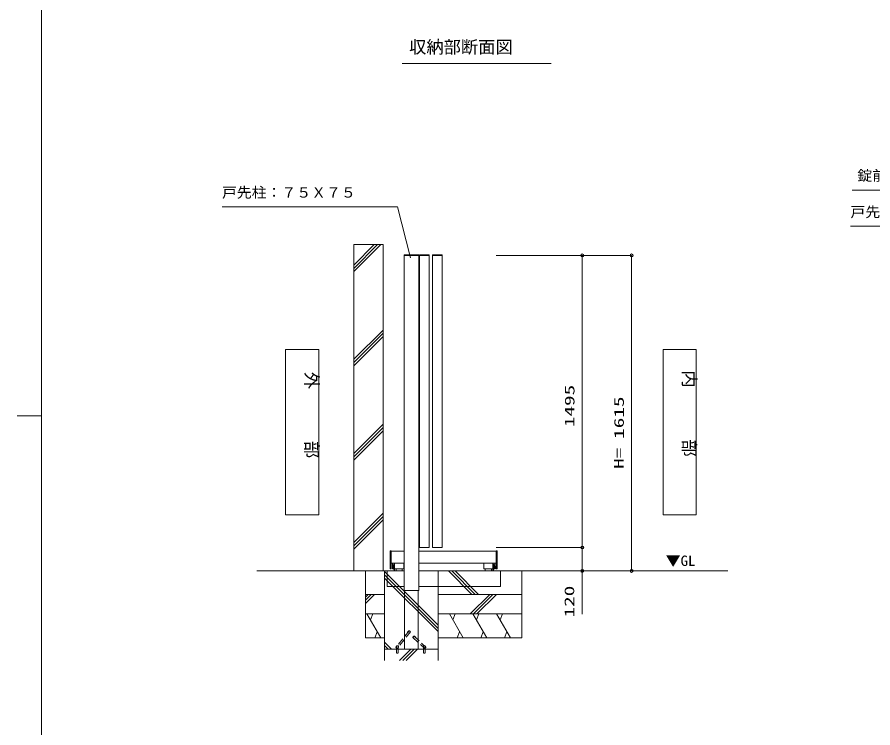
# Model space of a CAD drawing. Units: millimetres, scale not verified. Extents: x -41262 to 41888, y -7064 to 7244.
# Drawn here: x 788 to 5165, y -1104 to 2535 of the extents above; entities that cross this region are included whole.
import ezdxf
from ezdxf.enums import TextEntityAlignment as Align

# ---------------------------------------------------------------- set-up
doc = ezdxf.new("R2010")
doc.units = ezdxf.units.MM
doc.header["$LTSCALE"] = 29
doc.linetypes.add('DASHED1', pattern=[1.8, 1.2, -0.6])
for name, color, linetype, lineweight in [('0-0_0', 7, 'Continuous', 9), ('0-1_USER1', 7, 'Continuous', 9), ('0-2_YKK_ZWAK', 3, 'Continuous', 18)]:
    doc.layers.add(name, color=color, linetype=linetype, lineweight=lineweight)
doc.styles.add('ＭＳ ゴシック', font='')
doc.styles.get('ＭＳ ゴシック').set_extended_font_data('MS Gothic')

msp = doc.modelspace()

# ---------------------------------------------------------------- linework, layer by layer
at = {"layer": '0-0_0'}
msp.add_line((3678.19, -300.19), (4422.22, -300.19), dxfattribs=at)
at = {"layer": '0-1_USER1'}
for p, q in [((2756.94, 2297.1), (3519.57, 2297.1)), ((6012.3, 1649.06), (5059.62, 1649.06)), ((2733.5, 1563.43), (1835.9, 1563.43)), ((2733.5, 1563.43), (2799.33, 1302.24)), ((5948.6, 1463.78), (5051, 1463.78)), ((2659.59, 1369.84), (2509.59, 1369.84)), ((2509.59, 1369.84), (2509.59, -300.19)), ((2614.12, 1369.84), (2509.59, 1265.47)), ((2630.99, 1369.84), (2509.59, 1248.62)), ((2647.87, 1369.84), (2509.59, 1231.77)), ((2659.59, 1369.84), (2659.59, -300.19)), ((2842.09, 1317.34), (2767.09, 1317.34)), ((2767.09, 1317.34), (2767.09, 1314.84)), ((2842.09, 1314.84), (2767.09, 1314.84)), ((2767.09, -400.19), (2767.09, 1314.84)), ((2842.09, 1317.34), (2842.09, 1314.84)), ((2842.09, -400.19), (2842.09, 1314.84)), ((2895.09, 1317.34), (2846.09, 1317.34)), ((2895.09, 1314.84), (2846.09, 1314.84)), ((2895.09, 1317.34), (2895.09, 1314.84)), ((2895.09, 1314.84), (2895.09, -180.17)), ((2912.09, 1317.34), (2912.09, 1314.84)), ((2961.09, 1317.34), (2912.09, 1317.34)), ((2912.09, 1314.84), (2912.09, -180.17)), ((2961.09, 1314.84), (2961.09, -180.17)), ((3930.91, 1314.84), (3237.65, 1314.84)), ((3678.19, -180.17), (3678.19, 1314.84)), ((3930.91, 1314.84), (3930.91, -300.19)), ((2659.59, 932.82), (2509.59, 783.05)), ((2659.59, 915.97), (2509.59, 766.2)), ((2659.59, 899.12), (2509.59, 749.35)), ((2659.59, 450.4), (2509.59, 300.63)), ((2659.59, 433.55), (2509.59, 283.78)), ((2659.59, 416.7), (2509.59, 266.93)), ((2659.59, -4.55), (2509.59, -154.32)), ((2659.59, -21.4), (2509.59, -171.17)), ((2659.59, -38.25), (2509.59, -188.02)), ((2700.59, -197.69), (2696.59, -197.69)), ((2696.59, -290.19), (2696.59, -197.69)), ((2698.59, -199.69), (2698.59, -259.68)), ((2767.09, -199.69), (2698.59, -199.69)), ((2700.59, -290.19), (2700.59, -197.69)), ((3240.59, -199.69), (2842.09, -199.69)), ((2895.09, -180.17), (2846.09, -180.17)), ((2961.09, -180.17), (2912.09, -180.17)), ((3678.19, -180.17), (3237.65, -180.17)), ((3242.59, -197.69), (3238.59, -197.69)), ((3238.59, -290.19), (3238.59, -197.69)), ((3240.59, -259.68), (3240.59, -199.69)), ((3242.59, -290.19), (3242.59, -197.69)), ((3678.19, -521.31), (3678.19, -180.17)), ((2698.59, -259.68), (2767.09, -259.68)), ((2708.09, -271.69), (2708.09, -259.68)), ((2716.09, -265.19), (2716.09, -259.68)), ((2718.59, -259.68), (2718.59, -274.69)), ((2718.59, -300.19), (2718.59, -259.68)), ((2765.09, -290.19), (2765.09, -259.68)), ((2842.09, -259.68), (3240.59, -259.68)), ((3220.59, -300.19), (3220.59, -259.68)), ((3223.09, -265.19), (3223.09, -259.68)), ((3231.09, -271.69), (3231.09, -259.68)), ((2014.22, -300.19), (2682.09, -300.19)), ((2569.59, -300.19), (2569.59, -642.39)), ((2667.09, -300.19), (2667.09, -758.43)), ((2942.09, -577.15), (2667.09, -302.87)), ((2679.59, -300.19), (2767.09, -300.19)), ((2679.59, -300.19), (2679.59, -380.19)), ((2696.59, -290.19), (2700.59, -290.19)), ((2707.09, -276.39), (2707.78, -275.19)), ((2707.09, -276.39), (2707.09, -288.99)), ((2707.09, -288.99), (2707.78, -290.2)), ((2712.39, -275.19), (2707.78, -275.19)), ((2712.39, -278.94), (2707.78, -278.94)), ((2712.39, -286.45), (2707.78, -286.45)), ((2712.39, -290.2), (2707.78, -290.2)), ((2708.09, -271.69), (2709.22, -273.66)), ((2709.22, -268.18), (2715.59, -268.18)), ((2709.22, -273.66), (2715.59, -273.66)), ((2712.39, -274.99), (2712.39, -290.39)), ((2714.39, -274.99), (2712.39, -274.99)), ((2712.39, -275.19), (2712.39, -290.2)), ((2712.39, -275.19), (2712.39, -290.2)), ((2714.39, -282.63), (2712.39, -282.1)), ((2714.39, -283.29), (2712.39, -282.76)), ((2714.39, -290.39), (2712.39, -290.39)), ((2714.39, -274.19), (2714.39, -291.19)), ((2715.59, -274.19), (2714.39, -274.19)), ((2714.39, -274.99), (2714.39, -290.39)), ((2715.59, -265.19), (2718.59, -265.19)), ((2715.59, -265.19), (2715.59, -300.19)), ((2718.59, -290.19), (2765.09, -290.19)), ((2725.84, -298.19), (2725.84, -290.19)), ((2726.59, -300.19), (2767.09, -300.19)), ((2757.84, -298.19), (2757.84, -290.19)), ((2842.09, -300.19), (3259.59, -300.19)), ((2942.09, -300.19), (2942.09, -758.43)), ((3114.38, -420.19), (2994.06, -300.19)), ((3131.38, -420.19), (3011.06, -300.19)), ((3148.38, -420.19), (3028.06, -300.19)), ((3181.34, -298.19), (3181.34, -290.19)), ((3211.34, -300.19), (3183.34, -300.19)), ((3213.34, -298.19), (3213.34, -290.19)), ((3223.59, -265.19), (3220.59, -265.19)), ((3223.59, -265.19), (3223.59, -300.19)), ((3229.95, -268.18), (3223.59, -268.18)), ((3229.95, -273.66), (3223.59, -273.66)), ((3223.59, -274.19), (3224.79, -274.19)), ((3224.79, -274.19), (3224.79, -291.19)), ((3224.79, -274.99), (3224.79, -290.39)), ((3224.79, -274.99), (3226.79, -274.99)), ((3224.79, -282.63), (3226.79, -282.1)), ((3224.79, -283.29), (3226.79, -282.76)), ((3224.79, -290.39), (3226.79, -290.39)), ((3226.79, -274.99), (3226.79, -290.39)), ((3226.79, -275.19), (3231.39, -275.19)), ((3226.79, -275.19), (3226.79, -290.2)), ((3226.79, -278.94), (3231.39, -278.94)), ((3226.79, -286.45), (3231.39, -286.45)), ((3231.09, -271.69), (3229.95, -273.66)), ((3232.09, -276.39), (3231.39, -275.19)), ((3232.09, -288.99), (3231.39, -290.2)), ((3232.09, -276.39), (3232.09, -288.99)), ((3238.59, -290.19), (3242.59, -290.19)), ((3257.09, -300.19), (3678.19, -300.19)), ((3259.59, -300.19), (3259.59, -380.19)), ((3369.59, -300.19), (3369.59, -642.39)), ((2942.09, -594.1), (2667.09, -319.83)), ((2942.09, -611.06), (2667.09, -336.78)), ((2679.59, -380.19), (2767.09, -380.19)), ((2842.09, -380.19), (3259.59, -380.19)), ((2615.92, -420.19), (2569.59, -466.53)), ((2599.32, -420.19), (2569.59, -449.93)), ((2583.12, -420.19), (2569.59, -433.73)), ((2569.59, -420.19), (2667.09, -420.19)), ((2767.09, -400.19), (2842.09, -400.19)), ((2769.59, -700.19), (2769.59, -400.19)), ((2839.59, -700.19), (2839.59, -400.19)), ((2942.09, -420.19), (3369.39, -420.19)), ((3205.71, -420.19), (3105.51, -520.19)), ((3221.78, -420.19), (3121.98, -520.19)), ((3239.05, -420.19), (3139.05, -520.19)), ((2569.59, -520.19), (2667.09, -520.19)), ((2647.55, -642.39), (2576.77, -520.19)), ((2606.97, -520.19), (2594.37, -550.79)), ((2607.37, -520.19), (2594.37, -550.79)), ((2607.37, -520.19), (2594.37, -550.79)), ((2942.09, -520.19), (3369.39, -520.19)), ((3069.64, -642.39), (2999.19, -520.19)), ((3029.1, -520.19), (3016.7, -550.79)), ((3029.1, -520.19), (3016.7, -550.79)), ((3190.44, -642.39), (3119.17, -520.19)), ((3149.7, -520.19), (3137.3, -550.79)), ((3149.7, -520.19), (3137.3, -550.79)), ((3311.4, -642.39), (3240.46, -520.19)), ((3270.5, -520.19), (3258.3, -550.79)), ((3270.5, -520.19), (3258.3, -550.79)), ((2628.97, -611.99), (2616.77, -642.39)), ((2628.97, -611.99), (2616.77, -642.39)), ((3050.9, -611.99), (3039.1, -642.39)), ((3050.9, -611.99), (3039.1, -642.39)), ((3171.9, -611.99), (3159.3, -642.39)), ((3171.9, -611.99), (3159.3, -642.39)), ((3292.7, -611.99), (3280.5, -642.39)), ((3292.7, -611.99), (3280.5, -642.39)), ((2667.09, -642.39), (2569.59, -642.39)), ((3369.59, -642.39), (2942.09, -642.39)), ((2701.8, -700.19), (2667.09, -665.57)), ((2684.8, -700.19), (2667.09, -682.53)), ((2667.8, -700.19), (2667.09, -699.48)), ((2667.09, -700.19), (2942.09, -700.19)), ((2802.16, -700.19), (2743.81, -758.43)), ((2818.24, -700.19), (2760.12, -758.43)), ((2835.5, -700.19), (2777.27, -758.43))]:
    msp.add_line(p, q, dxfattribs=at)
at = {"layer": '0-1_USER1', "linetype": 'DASHED1'}
for p, q in [((2799.53, -612.58), (2732.57, -697.23)), ((2799.53, -612.58), (2792.47, -606.99)), ((2811.96, -639.4), (2816.72, -634.28)), ((2812.01, -640.82), (2811.96, -639.4)), ((2812.01, -640.82), (2818.14, -634.23)), ((2812.01, -640.82), (2872.54, -697.11)), ((2816.72, -634.28), (2818.14, -634.23)), ((2818.14, -634.23), (2878.67, -690.52)), ((2725.51, -691.64), (2732.57, -697.22)), ((2725.51, -691.64), (2725.67, -693.04)), ((2725.67, -693.04), (2731.16, -697.39)), ((2727.66, -684.15), (2727.66, -720.79)), ((2736.66, -684.15), (2727.66, -684.15)), ((2731.16, -697.39), (2732.57, -697.22)), ((2736.66, -684.15), (2736.66, -720.78)), ((2776.53, -700.19), (2832.71, -700.19)), ((2866.31, -684.15), (2867.31, -683.15)), ((2866.31, -684.15), (2875.31, -684.15)), ((2866.31, -684.15), (2866.31, -720.78)), ((2867.31, -683.15), (2874.31, -683.15)), ((2878.67, -690.52), (2872.54, -697.11)), ((2873.96, -697.06), (2872.54, -697.11)), ((2878.72, -691.93), (2873.96, -697.06)), ((2874.31, -683.15), (2875.31, -684.15)), ((2878.67, -690.52), (2878.72, -691.93)), ((2727.66, -720.79), (2736.66, -720.78)), ((2727.66, -720.79), (2728.66, -721.79)), ((2728.66, -721.79), (2735.66, -721.78)), ((2735.66, -721.78), (2736.66, -720.78)), ((2875.31, -720.79), (2866.31, -720.78))]:
    msp.add_line(p, q, dxfattribs=at)
at = {"layer": '0-1_USER1'}
for points in [[(2846.09, 1317.34), (2846.09, 1314.84), (2846.09, -180.17)], [(2961.09, 1317.34), (2961.09, 1314.84), (2912.09, 1314.84)], [(3220.59, -290.19), (3174.09, -290.19), (3174.09, -259.68)], [(2714.39, -291.19), (2715.59, -291.19), (2715.59, -274.19)], [(3224.79, -291.19), (3223.59, -291.19), (3223.59, -274.19)], [(3226.79, -275.19), (3226.79, -290.2), (3231.39, -290.2)]]:
    msp.add_lwpolyline(points, dxfattribs=at)
for points in [[(2330.2, 833.66), (2330.2, -12.82), (2160.48, -12.82), (2160.48, 833.66)], [(4261.54, 833.66), (4261.54, -12.82), (4091.82, -12.82), (4091.82, 833.66)]]:
    msp.add_lwpolyline(points, close=True, dxfattribs=at)
at = {"layer": '0-1_USER1', "linetype": 'DASHED1'}
for points in [[(2793.88, -606.83), (2792.47, -606.99), (2725.51, -691.64)], [(2799.53, -612.58), (2799.37, -611.17), (2793.88, -606.83)], [(2736.66, -684.15), (2735.66, -683.15), (2728.66, -683.15), (2727.66, -684.15)], [(2875.31, -684.15), (2875.31, -720.79), (2874.31, -721.79)], [(2874.31, -721.79), (2867.31, -721.78), (2866.31, -720.78)]]:
    msp.add_lwpolyline(points, dxfattribs=at)
at = {"layer": '0-1_USER1'}
for centre, radius, start, end in [((3678.19, 1314.84), 7.5, 0, 180), ((3678.19, 1314.84), 7.5, 180, 0), ((3930.91, 1314.84), 7.5, 0, 180), ((3930.91, 1314.84), 7.5, 180, 0), ((3678.19, -180.17), 7.5, 0, 180), ((3678.19, -180.17), 7.5, 180, 0), ((2726.53, -262.69), 18.15, 170.42808, 197.58797), ((3212.64, -262.69), 18.15, 342.41203, 9.57192), ((2710.52, -277.07), 3.32, 145.61584, 214.38414), ((2719.62, -282.69), 12.42, 162.41209, 197.58789), ((2710.52, -288.32), 3.32, 145.61584, 214.38414), ((2713.23, -270.92), 4.86, 145.61575, 214.38426), ((2727.84, -298.19), 2, 180, 270), ((2755.84, -298.19), 2, 270, 0), ((3183.34, -298.19), 2, 180, 270), ((3211.34, -298.19), 2, 270, 0), ((3225.94, -270.92), 4.86, 325.61574, 34.38425), ((3228.65, -277.07), 3.32, 325.61586, 34.38416), ((3219.55, -282.69), 12.42, 342.41211, 17.58791), ((3228.65, -288.32), 3.32, 325.61586, 34.38416), ((3678.19, -300.19), 7.5, 0, 180), ((3678.19, -300.19), 7.5, 180, 0), ((3930.91, -300.19), 7.5, 0, 180), ((3930.91, -300.19), 7.5, 180, 0), ((2786.77, -614.2), 2, 118.078, 231.65618), ((2787.77, -612.94), 2, 118.078, 231.65618), ((2788.76, -611.69), 2, 118.078, 231.65618), ((2789.75, -610.43), 2, 118.078, 231.65618), ((2790.74, -609.18), 2, 51.65618, 231.65618), ((2820.17, -636.12), 2, 317.07583, 137.07583), ((2821.34, -637.21), 2, 317.07583, 70.65401), ((2822.52, -638.3), 2, 317.07583, 70.65401), ((2823.69, -639.39), 2, 317.07583, 70.65401), ((2824.86, -640.48), 2, 317.07583, 70.65401), ((2727.66, -687.07), 2, 90, 203.57818), ((2727.66, -688.67), 2, 90, 203.57818), ((2727.66, -690.27), 2, 90, 203.57818), ((2727.66, -691.87), 2, 90, 270), ((2736.66, -686.15), 2, 336.42182, 90), ((2736.66, -687.75), 2, 336.42182, 90), ((2736.66, -689.35), 2, 270, 90), ((2866.31, -686.15), 2, 90, 203.57818), ((2866.31, -687.75), 2, 90, 203.57818), ((2866.31, -689.35), 2, 90, 270), ((2875.31, -687.07), 2, 336.42182, 90), ((2875.31, -688.67), 2, 336.42182, 90), ((2875.31, -690.27), 2, 336.42182, 90), ((2875.31, -691.87), 2, 270, 90)]:
    msp.add_arc(centre, radius, start, end, dxfattribs=at)
at = {"layer": '0-2_YKK_ZWAK'}
for p, q in [((912.52, -6131.25), (912.52, 7118.75)), ((787.52, 493.75), (912.52, 493.75))]:
    msp.add_line(p, q, dxfattribs=at)

# ---------------------------------------------------------------- texts
at = {"layer": '0-1_USER1', "style": 'ＭＳ ゴシック'}
msp.add_text('収納部断面図', height=64.76, dxfattribs=at).set_placement((2792.57, 2329.85), align=Align.BOTTOM_LEFT)
at = {"layer": '0-1_USER1', "style": 'ＭＳ ゴシック', "width": 1.05}
for s, p in [('錠前框：７５Ｘ４９', (5085.5, 1680.94)), ('戸先柱：７５Ｘ７５', (1835.34, 1594.58)), ('戸先柱：７５Ｘ７５', (5050.44, 1494.93)), ('▼GL', (4105.17, -290.65))]:
    msp.add_text(s, height=53.14, dxfattribs=at).set_placement(p, align=Align.BOTTOM_LEFT)
at = {"layer": '0-1_USER1', "style": 'ＭＳ ゴシック'}
for s, p in [('外\u3000\u3000\u3000部', (2243.11, 718.82)), ('内\u3000\u3000\u3000部', (4174.45, 726.16))]:
    msp.add_text(s, height=64.76, rotation=270, dxfattribs=at).set_placement(p, align=Align.BOTTOM_LEFT)
at = {"layer": '0-1_USER1', "style": 'ＭＳ ゴシック', "width": 1.6}
for s, p in [('1495', (3653.37, 435.69)), ('1615', (3906.08, 375.68)), ('H=', (3904.91, 222.27)), ('120', (3652.19, -538.49))]:
    msp.add_text(s, height=49.82, rotation=90, dxfattribs=at).set_placement(p, align=Align.BOTTOM_LEFT)

doc.saveas('drawing.dxf')
